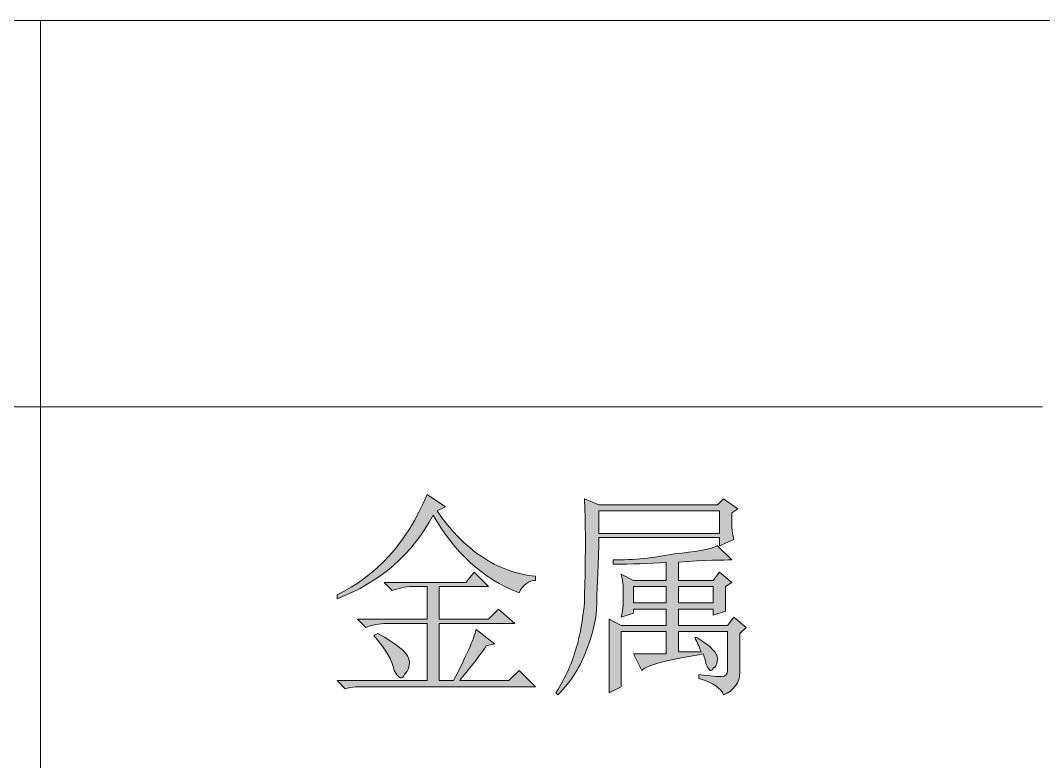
# Model space of a CAD drawing. Header units: millimetres. Extents: x 0 to 297, y 0 to 208.
# Drawn here: x 151.92 to 161.51, y 19.92 to 26.87 of the extents above; entities that cross this region are included whole.
import ezdxf

# ---------------------------------------------------------------- set-up
doc = ezdxf.new("R2010")
doc.units = ezdxf.units.MM

msp = doc.modelspace()

# ---------------------------------------------------------------- hatches: boundary and pattern name
h = msp.add_hatch(color=7)
edge = h.paths.add_edge_path(flags=0)
edge.add_spline(control_points=[(155.728811, 22.423913), (155.728811, 22.423913), (155.900967, 22.308907), (155.900967, 22.308907), (155.900967, 22.308907), (155.824414, 22.270454), (155.824414, 22.270454), (156.073475, 21.906388), (156.380392, 21.695779), (156.744458, 21.657326), (156.744458, 21.657326), (156.744458, 21.618874), (156.744458, 21.618874), (156.686956, 21.618874), (156.629453, 21.580774), (156.591, 21.503868), (156.245983, 21.638276), (155.977872, 21.887338), (155.786314, 22.232354), (155.594403, 21.868288), (155.287839, 21.599824), (154.885319, 21.446365), (154.885319, 21.446365), (154.885319, 21.484818), (154.885319, 21.484818), (155.249386, 21.657326), (155.5369, 21.96389), (155.728811, 22.423913), (155.728811, 22.423913), (155.728811, 22.423913), (155.728811, 22.423913), (155.728811, 22.423913), (155.728811, 22.423913), (155.728811, 22.423913)], knot_values=[0, 0, 0, 0, 1, 1, 1, 2, 2, 2, 3, 3, 3, 4, 4, 4, 5, 5, 5, 6, 6, 6, 7, 7, 7, 8, 8, 8, 9, 9, 9, 10, 10, 10, 11, 11, 11, 11], degree=3, periodic=1)
edge = h.paths.add_edge_path(flags=0)
edge.add_spline(control_points=[(155.326292, 21.599824), (155.326292, 21.599824), (156.092878, 21.599824), (156.092878, 21.599824), (156.092878, 21.599824), (156.169431, 21.695779), (156.169431, 21.695779), (156.169431, 21.695779), (156.303486, 21.561371), (156.303486, 21.561371), (156.303486, 21.561371), (155.843817, 21.561371), (155.843817, 21.561371), (155.843817, 21.561371), (155.843817, 21.254807), (155.843817, 21.254807), (155.843817, 21.254807), (156.303486, 21.254807), (156.303486, 21.254807), (156.303486, 21.254807), (156.399442, 21.350763), (156.399442, 21.350763), (156.399442, 21.350763), (156.5529, 21.216354), (156.5529, 21.216354), (156.5529, 21.216354), (155.843817, 21.216354), (155.843817, 21.216354), (155.843817, 21.216354), (155.843817, 20.679779), (155.843817, 20.679779), (155.843817, 20.679779), (155.977872, 20.679779), (155.977872, 20.679779), (156.092878, 20.90979), (156.169431, 21.063249), (156.188481, 21.158851), (156.188481, 21.158851), (156.360989, 21.024796), (156.360989, 21.024796), (156.360989, 21.024796), (156.284436, 21.005746), (156.284436, 21.005746), (156.207883, 20.89074), (156.111928, 20.775735), (156.035375, 20.679779), (156.035375, 20.679779), (156.495397, 20.679779), (156.495397, 20.679779), (156.495397, 20.679779), (156.591, 20.775735), (156.591, 20.775735), (156.591, 20.775735), (156.744458, 20.622276), (156.744458, 20.622276), (156.744458, 20.622276), (155.153783, 20.622276), (155.153783, 20.622276), (155.096281, 20.622276), (155.019375, 20.622276), (154.962225, 20.603226), (154.962225, 20.603226), (154.885319, 20.679779), (154.885319, 20.679779), (154.885319, 20.679779), (155.728811, 20.679779), (155.728811, 20.679779), (155.728811, 20.679779), (155.728811, 21.216354), (155.728811, 21.216354), (155.728811, 21.216354), (155.345342, 21.216354), (155.345342, 21.216354), (155.287839, 21.216354), (155.211286, 21.197304), (155.153783, 21.178254), (155.153783, 21.178254), (155.076878, 21.254807), (155.076878, 21.254807), (155.076878, 21.254807), (155.728811, 21.254807), (155.728811, 21.254807), (155.728811, 21.254807), (155.728811, 21.561371), (155.728811, 21.561371), (155.728811, 21.561371), (155.594403, 21.561371), (155.594403, 21.561371), (155.51785, 21.561371), (155.460347, 21.542321), (155.402844, 21.523271), (155.402844, 21.523271), (155.326292, 21.599824), (155.326292, 21.599824), (155.326292, 21.599824), (155.326292, 21.599824), (155.326292, 21.599824)], knot_values=[0, 0, 0, 0, 1, 1, 1, 2, 2, 2, 3, 3, 3, 4, 4, 4, 5, 5, 5, 6, 6, 6, 7, 7, 7, 8, 8, 8, 9, 9, 9, 10, 10, 10, 11, 11, 11, 12, 12, 12, 13, 13, 13, 14, 14, 14, 15, 15, 15, 16, 16, 16, 17, 17, 17, 18, 18, 18, 19, 19, 19, 20, 20, 20, 21, 21, 21, 22, 22, 22, 23, 23, 23, 24, 24, 24, 25, 25, 25, 26, 26, 26, 27, 27, 27, 28, 28, 28, 29, 29, 29, 30, 30, 30, 31, 31, 31, 32, 32, 32, 32], degree=3, periodic=1)
edge = h.paths.add_edge_path(flags=0)
edge.add_spline(control_points=[(155.230336, 21.101349), (155.230336, 21.101349), (155.268789, 21.120751), (155.268789, 21.120751), (155.441297, 21.024796), (155.5369, 20.948243), (155.556303, 20.89074), (155.575353, 20.833238), (155.556303, 20.775735), (155.51785, 20.737282), (155.4988, 20.679779), (155.460347, 20.699182), (155.421894, 20.775735), (155.402844, 20.87169), (155.345342, 20.967293), (155.230336, 21.101349), (155.230336, 21.101349), (155.230336, 21.101349), (155.230336, 21.101349), (155.230336, 21.101349), (155.230336, 21.101349), (155.230336, 21.101349)], knot_values=[0, 0, 0, 0, 1, 1, 1, 2, 2, 2, 3, 3, 3, 4, 4, 4, 5, 5, 5, 6, 6, 6, 7, 7, 7, 7], degree=3, periodic=1)
edge = h.paths.add_edge_path(flags=0)
edge.add_spline(control_points=[(157.664503, 21.561371), (157.664503, 21.561371), (157.664503, 21.408265), (157.664503, 21.408265), (157.664503, 21.408265), (157.971067, 21.408265), (157.971067, 21.408265), (157.971067, 21.408265), (157.971067, 21.561371), (157.971067, 21.561371), (157.971067, 21.561371), (157.664503, 21.561371), (157.664503, 21.561371), (157.664503, 21.561371), (157.664503, 21.561371), (157.664503, 21.561371)], knot_values=[0, 0, 0, 0, 1, 1, 1, 2, 2, 2, 3, 3, 3, 4, 4, 4, 5, 5, 5, 5], degree=3, periodic=1)
edge = h.paths.add_edge_path(flags=0)
edge.add_spline(control_points=[(158.086072, 21.561371), (158.086072, 21.561371), (158.086072, 21.408265), (158.086072, 21.408265), (158.086072, 21.408265), (158.411686, 21.408265), (158.411686, 21.408265), (158.411686, 21.408265), (158.411686, 21.561371), (158.411686, 21.561371), (158.411686, 21.561371), (158.086072, 21.561371), (158.086072, 21.561371), (158.086072, 21.561371), (158.086072, 21.561371), (158.086072, 21.561371)], knot_values=[0, 0, 0, 0, 1, 1, 1, 2, 2, 2, 3, 3, 3, 4, 4, 4, 5, 5, 5, 5], degree=3, periodic=1)
edge = h.paths.add_edge_path(flags=0)
edge.add_spline(control_points=[(158.450139, 21.94484), (158.450139, 21.94484), (158.584194, 21.810785), (158.584194, 21.810785), (158.507642, 21.810785), (158.335133, 21.810785), (158.086072, 21.791382), (158.086072, 21.791382), (158.086072, 21.618874), (158.086072, 21.618874), (158.086072, 21.618874), (158.411686, 21.618874), (158.411686, 21.618874), (158.411686, 21.618874), (158.469189, 21.695779), (158.469189, 21.695779), (158.469189, 21.695779), (158.584194, 21.599824), (158.584194, 21.599824), (158.584194, 21.599824), (158.526692, 21.561371), (158.526692, 21.561371), (158.526692, 21.465768), (158.526692, 21.388863), (158.526692, 21.33136), (158.526692, 21.33136), (158.411686, 21.29326), (158.411686, 21.29326), (158.411686, 21.29326), (158.411686, 21.350763), (158.411686, 21.350763), (158.411686, 21.350763), (158.086072, 21.350763), (158.086072, 21.350763), (158.086072, 21.350763), (158.086072, 21.197304), (158.086072, 21.197304), (158.086072, 21.197304), (158.546094, 21.197304), (158.546094, 21.197304), (158.546094, 21.197304), (158.603597, 21.273857), (158.603597, 21.273857), (158.603597, 21.273857), (158.718603, 21.178254), (158.718603, 21.178254), (158.718603, 21.178254), (158.6611, 21.120751), (158.6611, 21.120751), (158.6611, 21.120751), (158.6611, 20.756685), (158.6611, 20.756685), (158.6611, 20.660729), (158.603597, 20.584176), (158.507642, 20.545724), (158.488592, 20.603226), (158.411686, 20.660729), (158.277631, 20.699182), (158.277631, 20.699182), (158.277631, 20.737282), (158.277631, 20.737282), (158.392636, 20.718232), (158.450139, 20.718232), (158.488592, 20.718232), (158.526692, 20.718232), (158.546094, 20.737282), (158.546094, 20.775735), (158.546094, 20.775735), (158.546094, 21.139801), (158.546094, 21.139801), (158.546094, 21.139801), (158.086072, 21.139801), (158.086072, 21.139801), (158.086072, 21.139801), (158.086072, 20.948243), (158.086072, 20.948243), (158.086072, 20.948243), (158.296681, 20.948243), (158.296681, 20.948243), (158.277631, 21.005746), (158.258581, 21.043846), (158.239178, 21.082299), (158.239178, 21.082299), (158.258581, 21.082299), (158.258581, 21.082299), (158.392636, 21.005746), (158.450139, 20.929193), (158.450139, 20.89074), (158.450139, 20.852288), (158.450139, 20.814188), (158.411686, 20.794785), (158.392636, 20.756685), (158.373586, 20.775735), (158.354183, 20.814188), (158.335133, 20.852288), (158.335133, 20.89074), (158.316083, 20.929193), (157.990117, 20.87169), (157.798558, 20.833238), (157.741056, 20.775735), (157.741056, 20.775735), (157.664503, 20.929193), (157.664503, 20.929193), (157.664503, 20.929193), (157.971067, 20.929193), (157.971067, 20.929193), (157.971067, 20.929193), (157.971067, 21.139801), (157.971067, 21.139801), (157.971067, 21.139801), (157.549497, 21.139801), (157.549497, 21.139801), (157.549497, 21.139801), (157.549497, 20.622276), (157.549497, 20.622276), (157.549497, 20.622276), (157.434492, 20.564774), (157.434492, 20.564774), (157.434492, 20.622276), (157.434492, 20.737282), (157.434492, 20.87169), (157.434492, 21.024796), (157.434492, 21.139801), (157.434492, 21.254807), (157.434492, 21.254807), (157.549497, 21.197304), (157.549497, 21.197304), (157.549497, 21.197304), (157.971067, 21.197304), (157.971067, 21.197304), (157.971067, 21.197304), (157.971067, 21.350763), (157.971067, 21.350763), (157.971067, 21.350763), (157.664503, 21.350763), (157.664503, 21.350763), (157.664503, 21.350763), (157.664503, 21.31231), (157.664503, 21.31231), (157.664503, 21.31231), (157.549497, 21.273857), (157.549497, 21.273857), (157.568547, 21.350763), (157.568547, 21.427315), (157.568547, 21.484818), (157.568547, 21.542321), (157.568547, 21.599824), (157.549497, 21.676376), (157.549497, 21.676376), (157.664503, 21.618874), (157.664503, 21.618874), (157.664503, 21.618874), (157.971067, 21.618874), (157.971067, 21.618874), (157.971067, 21.618874), (157.971067, 21.791382), (157.971067, 21.791382), (157.798558, 21.772332), (157.6451, 21.772332), (157.472592, 21.772332), (157.472592, 21.772332), (157.472592, 21.810785), (157.472592, 21.810785), (157.664503, 21.810785), (157.856061, 21.829835), (158.047619, 21.868288), (158.239178, 21.887338), (158.373586, 21.906388), (158.450139, 21.94484), (158.450139, 21.94484), (158.450139, 21.94484), (158.450139, 21.94484), (158.450139, 21.94484), (158.450139, 21.94484), (158.450139, 21.94484)], knot_values=[0, 0, 0, 0, 1, 1, 1, 2, 2, 2, 3, 3, 3, 4, 4, 4, 5, 5, 5, 6, 6, 6, 7, 7, 7, 8, 8, 8, 9, 9, 9, 10, 10, 10, 11, 11, 11, 12, 12, 12, 13, 13, 13, 14, 14, 14, 15, 15, 15, 16, 16, 16, 17, 17, 17, 18, 18, 18, 19, 19, 19, 20, 20, 20, 21, 21, 21, 22, 22, 22, 23, 23, 23, 24, 24, 24, 25, 25, 25, 26, 26, 26, 27, 27, 27, 28, 28, 28, 29, 29, 29, 30, 30, 30, 31, 31, 31, 32, 32, 32, 33, 33, 33, 34, 34, 34, 35, 35, 35, 36, 36, 36, 37, 37, 37, 38, 38, 38, 39, 39, 39, 40, 40, 40, 41, 41, 41, 42, 42, 42, 43, 43, 43, 44, 44, 44, 45, 45, 45, 46, 46, 46, 47, 47, 47, 48, 48, 48, 49, 49, 49, 50, 50, 50, 51, 51, 51, 52, 52, 52, 53, 53, 53, 54, 54, 54, 55, 55, 55, 56, 56, 56, 57, 57, 57, 58, 58, 58, 58], degree=3, periodic=1)
edge = h.paths.add_edge_path(flags=0)
edge.add_spline(control_points=[(157.338536, 22.270454), (157.338536, 22.270454), (157.338536, 22.059846), (157.338536, 22.059846), (157.338536, 22.059846), (158.469189, 22.059846), (158.469189, 22.059846), (158.469189, 22.059846), (158.469189, 22.270454), (158.469189, 22.270454), (158.469189, 22.270454), (157.338536, 22.270454), (157.338536, 22.270454), (157.338536, 22.270454), (157.338536, 22.270454), (157.338536, 22.270454)], knot_values=[0, 0, 0, 0, 1, 1, 1, 2, 2, 2, 3, 3, 3, 4, 4, 4, 5, 5, 5, 5], degree=3, periodic=1)
edge = h.paths.add_edge_path(flags=0)
edge.add_spline(control_points=[(156.936017, 20.564774), (157.031972, 20.718232), (157.089475, 20.852288), (157.127575, 20.986343), (157.166028, 21.101349), (157.185078, 21.254807), (157.204481, 21.408265), (157.204481, 21.561371), (157.223531, 21.887338), (157.204481, 22.38546), (157.204481, 22.38546), (157.338536, 22.327957), (157.338536, 22.327957), (157.338536, 22.327957), (158.450139, 22.327957), (158.450139, 22.327957), (158.450139, 22.327957), (158.507642, 22.38546), (158.507642, 22.38546), (158.507642, 22.38546), (158.641697, 22.289857), (158.641697, 22.289857), (158.641697, 22.289857), (158.584194, 22.251404), (158.584194, 22.251404), (158.584194, 22.155449), (158.584194, 22.078896), (158.603597, 22.002343), (158.603597, 22.002343), (158.469189, 21.94484), (158.469189, 21.94484), (158.469189, 21.94484), (158.469189, 22.021393), (158.469189, 22.021393), (158.469189, 22.021393), (157.338536, 22.021393), (157.338536, 22.021393), (157.338536, 21.753282), (157.319486, 21.561371), (157.319486, 21.408265), (157.319486, 21.254807), (157.281033, 21.120751), (157.223531, 20.967293), (157.166028, 20.814188), (157.089475, 20.679779), (156.955419, 20.545724), (156.955419, 20.545724), (156.936017, 20.564774), (156.936017, 20.564774), (156.936017, 20.564774), (156.936017, 20.564774), (156.936017, 20.564774)], knot_values=[0, 0, 0, 0, 1, 1, 1, 2, 2, 2, 3, 3, 3, 4, 4, 4, 5, 5, 5, 6, 6, 6, 7, 7, 7, 8, 8, 8, 9, 9, 9, 10, 10, 10, 11, 11, 11, 12, 12, 12, 13, 13, 13, 14, 14, 14, 15, 15, 15, 16, 16, 16, 17, 17, 17, 17], degree=3, periodic=1)

# ---------------------------------------------------------------- linework, layer by layer
at = {"color": 7, "lineweight": 15}
for points in [[(132.557661, 26.870324), (161.497433, 26.870324)], [(132.557661, 26.870324), (293.163978, 26.870324)], [(152.106489, 26.870324), (152.106489, 3.737626)], [(142.696142, 23.248001), (161.497433, 23.248001)]]:
    msp.add_lwpolyline(points, dxfattribs=at)
at = {"color": 7, "lineweight": 0}
for points, knots in [([(155.728811, 22.423913), (155.728811, 22.423913), (155.900967, 22.308907), (155.900967, 22.308907), (155.900967, 22.308907), (155.824414, 22.270454), (155.824414, 22.270454), (156.073475, 21.906388), (156.380392, 21.695779), (156.744458, 21.657326), (156.744458, 21.657326), (156.744458, 21.618874), (156.744458, 21.618874), (156.686956, 21.618874), (156.629453, 21.580774), (156.591, 21.503868), (156.245983, 21.638276), (155.977872, 21.887338), (155.786314, 22.232354), (155.594403, 21.868288), (155.287839, 21.599824), (154.885319, 21.446365), (154.885319, 21.446365), (154.885319, 21.484818), (154.885319, 21.484818), (155.249386, 21.657326), (155.5369, 21.96389), (155.728811, 22.423913), (155.728811, 22.423913), (155.728811, 22.423913), (155.728811, 22.423913), (155.728811, 22.423913), (155.728811, 22.423913), (155.728811, 22.423913)], [0, 0, 0, 0, 1, 1, 1, 2, 2, 2, 3, 3, 3, 4, 4, 4, 5, 5, 5, 6, 6, 6, 7, 7, 7, 8, 8, 8, 9, 9, 9, 10, 10, 10, 11, 11, 11, 11]), ([(156.936017, 20.564774), (157.031972, 20.718232), (157.089475, 20.852288), (157.127575, 20.986343), (157.166028, 21.101349), (157.185078, 21.254807), (157.204481, 21.408265), (157.204481, 21.561371), (157.223531, 21.887338), (157.204481, 22.38546), (157.204481, 22.38546), (157.338536, 22.327957), (157.338536, 22.327957), (157.338536, 22.327957), (158.450139, 22.327957), (158.450139, 22.327957), (158.450139, 22.327957), (158.507642, 22.38546), (158.507642, 22.38546), (158.507642, 22.38546), (158.641697, 22.289857), (158.641697, 22.289857), (158.641697, 22.289857), (158.584194, 22.251404), (158.584194, 22.251404), (158.584194, 22.155449), (158.584194, 22.078896), (158.603597, 22.002343), (158.603597, 22.002343), (158.469189, 21.94484), (158.469189, 21.94484), (158.469189, 21.94484), (158.469189, 22.021393), (158.469189, 22.021393), (158.469189, 22.021393), (157.338536, 22.021393), (157.338536, 22.021393), (157.338536, 21.753282), (157.319486, 21.561371), (157.319486, 21.408265), (157.319486, 21.254807), (157.281033, 21.120751), (157.223531, 20.967293), (157.166028, 20.814188), (157.089475, 20.679779), (156.955419, 20.545724), (156.955419, 20.545724), (156.936017, 20.564774), (156.936017, 20.564774), (156.936017, 20.564774), (156.936017, 20.564774), (156.936017, 20.564774)], [0, 0, 0, 0, 1, 1, 1, 2, 2, 2, 3, 3, 3, 4, 4, 4, 5, 5, 5, 6, 6, 6, 7, 7, 7, 8, 8, 8, 9, 9, 9, 10, 10, 10, 11, 11, 11, 12, 12, 12, 13, 13, 13, 14, 14, 14, 15, 15, 15, 16, 16, 16, 17, 17, 17, 17]), ([(157.338536, 22.270454), (157.338536, 22.270454), (157.338536, 22.059846), (157.338536, 22.059846), (157.338536, 22.059846), (158.469189, 22.059846), (158.469189, 22.059846), (158.469189, 22.059846), (158.469189, 22.270454), (158.469189, 22.270454), (158.469189, 22.270454), (157.338536, 22.270454), (157.338536, 22.270454), (157.338536, 22.270454), (157.338536, 22.270454), (157.338536, 22.270454)], [0, 0, 0, 0, 1, 1, 1, 2, 2, 2, 3, 3, 3, 4, 4, 4, 5, 5, 5, 5]), ([(158.450139, 21.94484), (158.450139, 21.94484), (158.584194, 21.810785), (158.584194, 21.810785), (158.507642, 21.810785), (158.335133, 21.810785), (158.086072, 21.791382), (158.086072, 21.791382), (158.086072, 21.618874), (158.086072, 21.618874), (158.086072, 21.618874), (158.411686, 21.618874), (158.411686, 21.618874), (158.411686, 21.618874), (158.469189, 21.695779), (158.469189, 21.695779), (158.469189, 21.695779), (158.584194, 21.599824), (158.584194, 21.599824), (158.584194, 21.599824), (158.526692, 21.561371), (158.526692, 21.561371), (158.526692, 21.465768), (158.526692, 21.388863), (158.526692, 21.33136), (158.526692, 21.33136), (158.411686, 21.29326), (158.411686, 21.29326), (158.411686, 21.29326), (158.411686, 21.350763), (158.411686, 21.350763), (158.411686, 21.350763), (158.086072, 21.350763), (158.086072, 21.350763), (158.086072, 21.350763), (158.086072, 21.197304), (158.086072, 21.197304), (158.086072, 21.197304), (158.546094, 21.197304), (158.546094, 21.197304), (158.546094, 21.197304), (158.603597, 21.273857), (158.603597, 21.273857), (158.603597, 21.273857), (158.718603, 21.178254), (158.718603, 21.178254), (158.718603, 21.178254), (158.6611, 21.120751), (158.6611, 21.120751), (158.6611, 21.120751), (158.6611, 20.756685), (158.6611, 20.756685), (158.6611, 20.660729), (158.603597, 20.584176), (158.507642, 20.545724), (158.488592, 20.603226), (158.411686, 20.660729), (158.277631, 20.699182), (158.277631, 20.699182), (158.277631, 20.737282), (158.277631, 20.737282), (158.392636, 20.718232), (158.450139, 20.718232), (158.488592, 20.718232), (158.526692, 20.718232), (158.546094, 20.737282), (158.546094, 20.775735), (158.546094, 20.775735), (158.546094, 21.139801), (158.546094, 21.139801), (158.546094, 21.139801), (158.086072, 21.139801), (158.086072, 21.139801), (158.086072, 21.139801), (158.086072, 20.948243), (158.086072, 20.948243), (158.086072, 20.948243), (158.296681, 20.948243), (158.296681, 20.948243), (158.277631, 21.005746), (158.258581, 21.043846), (158.239178, 21.082299), (158.239178, 21.082299), (158.258581, 21.082299), (158.258581, 21.082299), (158.392636, 21.005746), (158.450139, 20.929193), (158.450139, 20.89074), (158.450139, 20.852288), (158.450139, 20.814188), (158.411686, 20.794785), (158.392636, 20.756685), (158.373586, 20.775735), (158.354183, 20.814188), (158.335133, 20.852288), (158.335133, 20.89074), (158.316083, 20.929193), (157.990117, 20.87169), (157.798558, 20.833238), (157.741056, 20.775735), (157.741056, 20.775735), (157.664503, 20.929193), (157.664503, 20.929193), (157.664503, 20.929193), (157.971067, 20.929193), (157.971067, 20.929193), (157.971067, 20.929193), (157.971067, 21.139801), (157.971067, 21.139801), (157.971067, 21.139801), (157.549497, 21.139801), (157.549497, 21.139801), (157.549497, 21.139801), (157.549497, 20.622276), (157.549497, 20.622276), (157.549497, 20.622276), (157.434492, 20.564774), (157.434492, 20.564774), (157.434492, 20.622276), (157.434492, 20.737282), (157.434492, 20.87169), (157.434492, 21.024796), (157.434492, 21.139801), (157.434492, 21.254807), (157.434492, 21.254807), (157.549497, 21.197304), (157.549497, 21.197304), (157.549497, 21.197304), (157.971067, 21.197304), (157.971067, 21.197304), (157.971067, 21.197304), (157.971067, 21.350763), (157.971067, 21.350763), (157.971067, 21.350763), (157.664503, 21.350763), (157.664503, 21.350763), (157.664503, 21.350763), (157.664503, 21.31231), (157.664503, 21.31231), (157.664503, 21.31231), (157.549497, 21.273857), (157.549497, 21.273857), (157.568547, 21.350763), (157.568547, 21.427315), (157.568547, 21.484818), (157.568547, 21.542321), (157.568547, 21.599824), (157.549497, 21.676376), (157.549497, 21.676376), (157.664503, 21.618874), (157.664503, 21.618874), (157.664503, 21.618874), (157.971067, 21.618874), (157.971067, 21.618874), (157.971067, 21.618874), (157.971067, 21.791382), (157.971067, 21.791382), (157.798558, 21.772332), (157.6451, 21.772332), (157.472592, 21.772332), (157.472592, 21.772332), (157.472592, 21.810785), (157.472592, 21.810785), (157.664503, 21.810785), (157.856061, 21.829835), (158.047619, 21.868288), (158.239178, 21.887338), (158.373586, 21.906388), (158.450139, 21.94484), (158.450139, 21.94484), (158.450139, 21.94484), (158.450139, 21.94484), (158.450139, 21.94484), (158.450139, 21.94484), (158.450139, 21.94484)], [0, 0, 0, 0, 1, 1, 1, 2, 2, 2, 3, 3, 3, 4, 4, 4, 5, 5, 5, 6, 6, 6, 7, 7, 7, 8, 8, 8, 9, 9, 9, 10, 10, 10, 11, 11, 11, 12, 12, 12, 13, 13, 13, 14, 14, 14, 15, 15, 15, 16, 16, 16, 17, 17, 17, 18, 18, 18, 19, 19, 19, 20, 20, 20, 21, 21, 21, 22, 22, 22, 23, 23, 23, 24, 24, 24, 25, 25, 25, 26, 26, 26, 27, 27, 27, 28, 28, 28, 29, 29, 29, 30, 30, 30, 31, 31, 31, 32, 32, 32, 33, 33, 33, 34, 34, 34, 35, 35, 35, 36, 36, 36, 37, 37, 37, 38, 38, 38, 39, 39, 39, 40, 40, 40, 41, 41, 41, 42, 42, 42, 43, 43, 43, 44, 44, 44, 45, 45, 45, 46, 46, 46, 47, 47, 47, 48, 48, 48, 49, 49, 49, 50, 50, 50, 51, 51, 51, 52, 52, 52, 53, 53, 53, 54, 54, 54, 55, 55, 55, 56, 56, 56, 57, 57, 57, 58, 58, 58, 58]), ([(155.326292, 21.599824), (155.326292, 21.599824), (156.092878, 21.599824), (156.092878, 21.599824), (156.092878, 21.599824), (156.169431, 21.695779), (156.169431, 21.695779), (156.169431, 21.695779), (156.303486, 21.561371), (156.303486, 21.561371), (156.303486, 21.561371), (155.843817, 21.561371), (155.843817, 21.561371), (155.843817, 21.561371), (155.843817, 21.254807), (155.843817, 21.254807), (155.843817, 21.254807), (156.303486, 21.254807), (156.303486, 21.254807), (156.303486, 21.254807), (156.399442, 21.350763), (156.399442, 21.350763), (156.399442, 21.350763), (156.5529, 21.216354), (156.5529, 21.216354), (156.5529, 21.216354), (155.843817, 21.216354), (155.843817, 21.216354), (155.843817, 21.216354), (155.843817, 20.679779), (155.843817, 20.679779), (155.843817, 20.679779), (155.977872, 20.679779), (155.977872, 20.679779), (156.092878, 20.90979), (156.169431, 21.063249), (156.188481, 21.158851), (156.188481, 21.158851), (156.360989, 21.024796), (156.360989, 21.024796), (156.360989, 21.024796), (156.284436, 21.005746), (156.284436, 21.005746), (156.207883, 20.89074), (156.111928, 20.775735), (156.035375, 20.679779), (156.035375, 20.679779), (156.495397, 20.679779), (156.495397, 20.679779), (156.495397, 20.679779), (156.591, 20.775735), (156.591, 20.775735), (156.591, 20.775735), (156.744458, 20.622276), (156.744458, 20.622276), (156.744458, 20.622276), (155.153783, 20.622276), (155.153783, 20.622276), (155.096281, 20.622276), (155.019375, 20.622276), (154.962225, 20.603226), (154.962225, 20.603226), (154.885319, 20.679779), (154.885319, 20.679779), (154.885319, 20.679779), (155.728811, 20.679779), (155.728811, 20.679779), (155.728811, 20.679779), (155.728811, 21.216354), (155.728811, 21.216354), (155.728811, 21.216354), (155.345342, 21.216354), (155.345342, 21.216354), (155.287839, 21.216354), (155.211286, 21.197304), (155.153783, 21.178254), (155.153783, 21.178254), (155.076878, 21.254807), (155.076878, 21.254807), (155.076878, 21.254807), (155.728811, 21.254807), (155.728811, 21.254807), (155.728811, 21.254807), (155.728811, 21.561371), (155.728811, 21.561371), (155.728811, 21.561371), (155.594403, 21.561371), (155.594403, 21.561371), (155.51785, 21.561371), (155.460347, 21.542321), (155.402844, 21.523271), (155.402844, 21.523271), (155.326292, 21.599824), (155.326292, 21.599824), (155.326292, 21.599824), (155.326292, 21.599824), (155.326292, 21.599824)], [0, 0, 0, 0, 1, 1, 1, 2, 2, 2, 3, 3, 3, 4, 4, 4, 5, 5, 5, 6, 6, 6, 7, 7, 7, 8, 8, 8, 9, 9, 9, 10, 10, 10, 11, 11, 11, 12, 12, 12, 13, 13, 13, 14, 14, 14, 15, 15, 15, 16, 16, 16, 17, 17, 17, 18, 18, 18, 19, 19, 19, 20, 20, 20, 21, 21, 21, 22, 22, 22, 23, 23, 23, 24, 24, 24, 25, 25, 25, 26, 26, 26, 27, 27, 27, 28, 28, 28, 29, 29, 29, 30, 30, 30, 31, 31, 31, 32, 32, 32, 32]), ([(157.664503, 21.561371), (157.664503, 21.561371), (157.664503, 21.408265), (157.664503, 21.408265), (157.664503, 21.408265), (157.971067, 21.408265), (157.971067, 21.408265), (157.971067, 21.408265), (157.971067, 21.561371), (157.971067, 21.561371), (157.971067, 21.561371), (157.664503, 21.561371), (157.664503, 21.561371), (157.664503, 21.561371), (157.664503, 21.561371), (157.664503, 21.561371)], [0, 0, 0, 0, 1, 1, 1, 2, 2, 2, 3, 3, 3, 4, 4, 4, 5, 5, 5, 5]), ([(158.086072, 21.561371), (158.086072, 21.561371), (158.086072, 21.408265), (158.086072, 21.408265), (158.086072, 21.408265), (158.411686, 21.408265), (158.411686, 21.408265), (158.411686, 21.408265), (158.411686, 21.561371), (158.411686, 21.561371), (158.411686, 21.561371), (158.086072, 21.561371), (158.086072, 21.561371), (158.086072, 21.561371), (158.086072, 21.561371), (158.086072, 21.561371)], [0, 0, 0, 0, 1, 1, 1, 2, 2, 2, 3, 3, 3, 4, 4, 4, 5, 5, 5, 5]), ([(155.230336, 21.101349), (155.230336, 21.101349), (155.268789, 21.120751), (155.268789, 21.120751), (155.441297, 21.024796), (155.5369, 20.948243), (155.556303, 20.89074), (155.575353, 20.833238), (155.556303, 20.775735), (155.51785, 20.737282), (155.4988, 20.679779), (155.460347, 20.699182), (155.421894, 20.775735), (155.402844, 20.87169), (155.345342, 20.967293), (155.230336, 21.101349), (155.230336, 21.101349), (155.230336, 21.101349), (155.230336, 21.101349), (155.230336, 21.101349), (155.230336, 21.101349), (155.230336, 21.101349)], [0, 0, 0, 0, 1, 1, 1, 2, 2, 2, 3, 3, 3, 4, 4, 4, 5, 5, 5, 6, 6, 6, 7, 7, 7, 7])]:
    msp.add_open_spline(points, degree=3, knots=knots, dxfattribs=at)

doc.saveas('drawing.dxf')
